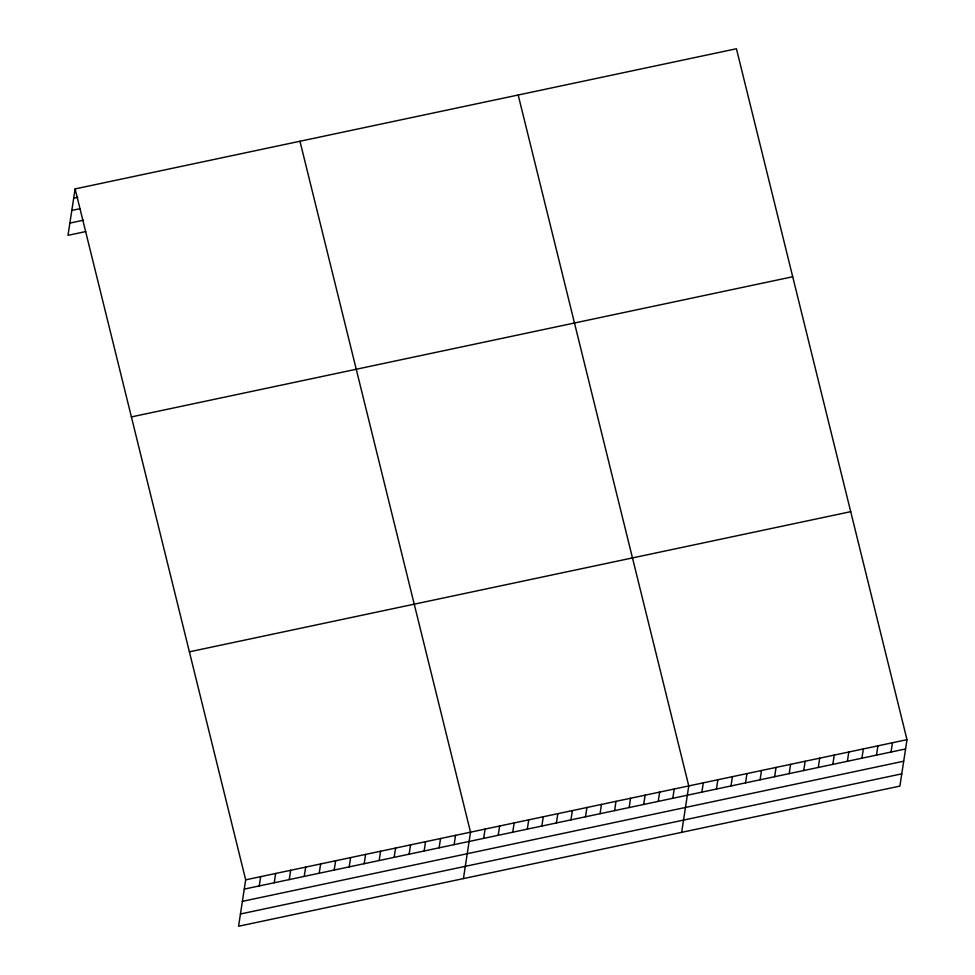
<?xml version="1.0" encoding="UTF-8"?>
<svg xmlns="http://www.w3.org/2000/svg" width="975" height="975" viewBox="0 0 975 975"><rect width="100%" height="100%" fill="white"/><g stroke="black" fill="none" stroke-linecap="round" stroke-linejoin="round"><path stroke-width="1.46" d="M75.112 188.906L245.676 879.828L238.57 926.25L899.888 786.094L906.994 739.672L736.43 48.75L75.112 188.906L68.006 235.328L85.715 231.575M259.252 885.934L260.666 876.647M274.243 882.753L275.657 873.466M289.234 879.584L290.647 870.297M304.224 876.403L305.638 867.116M319.203 873.222L320.629 863.935M334.193 870.053L335.619 860.767M349.184 866.872L350.61 857.586M364.175 863.692L365.601 854.405M379.165 860.523L380.591 851.236M394.156 857.342L395.582 848.055M409.147 854.161L410.572 844.874M424.137 850.992L425.563 841.705M439.128 847.811L440.554 838.524M454.118 844.63L455.544 835.343M463.43 878.597L470.523 832.175L299.959 141.253M483.661 838.378L485.075 829.091M498.201 835.295L499.627 826.008M512.753 832.211L514.178 822.924M527.304 829.128L528.73 819.841M541.856 826.044L543.27 816.757M556.396 822.961L557.822 813.674M570.948 819.878L572.374 810.591M585.5 816.794L586.926 807.507M600.052 813.711L601.465 804.424M614.591 810.627L616.017 801.34M629.143 807.544L630.569 798.257M643.695 804.46L645.121 795.173M658.247 801.377L659.661 792.09M672.799 798.293L674.213 789.007M681.659 832.345L688.764 785.923L518.188 95.002M701.89 792.127L703.316 782.84M716.442 789.043L717.856 779.756M730.994 785.96L732.408 776.673M745.534 782.876L746.96 773.589M760.086 779.793L761.512 770.506M774.638 776.709L776.051 767.422M789.189 773.626L790.603 764.339M803.729 770.543L805.155 761.256M818.281 767.459L819.707 758.172M832.833 764.376L834.259 755.089M847.385 761.292L848.798 752.005M861.924 758.209L863.35 748.922M876.476 755.125L877.902 745.838M891.028 752.042L892.454 742.755M73.686 198.193L77.768 197.328M71.809 210.442L79.987 208.711M69.883 223.08L83.509 220.192M131.393 416.91L792.712 276.754M189.394 651.824L850.712 511.668M245.676 879.828L906.994 739.672M244.262 889.115L905.58 748.958M242.385 901.363L903.703 761.207M240.447 913.989L901.765 773.845"/></g></svg>
